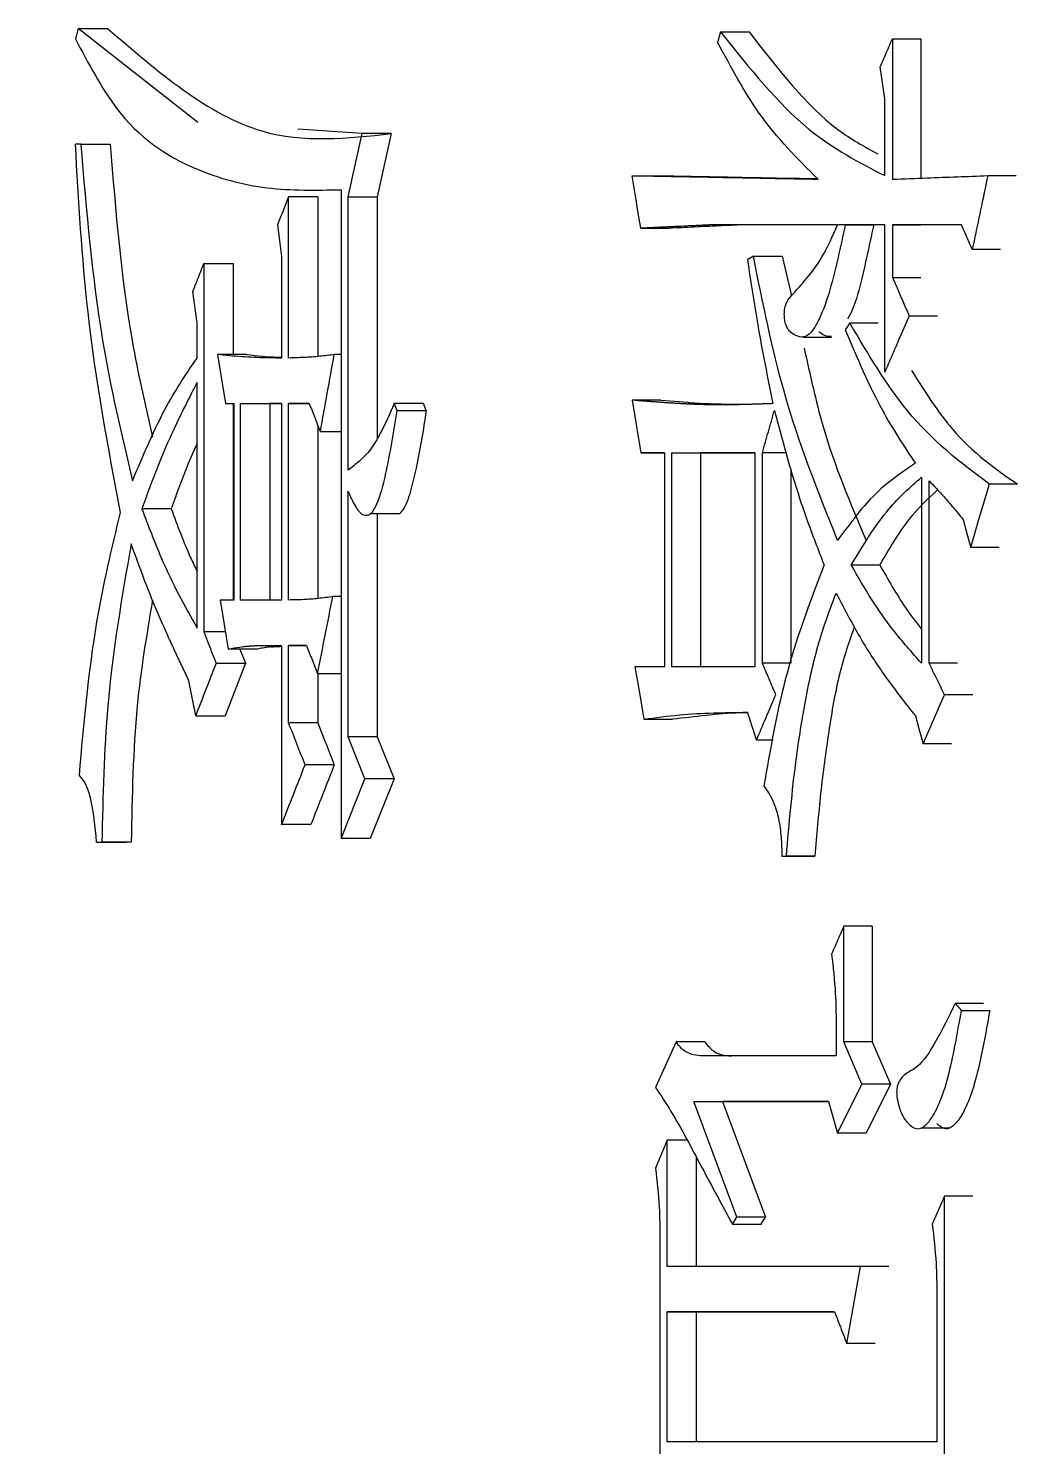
# Model space of a CAD drawing. Header units: millimetres. Extents: x 2063 to 4500, y 825 to 2548.
# Drawn here: x 3144.675 to 3147.781, y 1514.139 to 1518.513 of the extents above; entities that cross this region are included whole.
import ezdxf

# ---------------------------------------------------------------- set-up
doc = ezdxf.new("R2010")
doc.units = ezdxf.units.MM

msp = doc.modelspace()

# ---------------------------------------------------------------- linework, layer by layer
at = {"color": 7, "linetype": 'Continuous', "lineweight": 25}
for p, q in [((3144.828, 1518.5132), (3144.8198, 1518.4807)), ((3145.1973, 1518.2225), (3144.828, 1518.5132)), ((3144.828, 1518.5132), (3144.9189, 1518.5132)), ((3146.8098, 1518.5024), (3146.8007, 1518.47)), ((3146.8098, 1518.5024), (3146.8982, 1518.5024)), ((3147.3397, 1518.4807), (3147.3397, 1518.048)), ((3147.3397, 1518.4807), (3147.4273, 1518.4807)), ((3147.4273, 1518.4807), (3147.4273, 1518.0513)), ((3147.3161, 1518.2968), (3147.302, 1518.3942)), ((3147.3161, 1518.0589), (3147.3161, 1518.2968)), ((3145.7041, 1518.1886), (3145.506, 1518.2019)), ((3144.8362, 1518.1562), (3144.8199, 1518.1562)), ((3144.8362, 1518.1562), (3144.9271, 1518.1562)), ((3145.6611, 1517.9939), (3145.7041, 1518.1886)), ((3145.7939, 1518.1886), (3145.7041, 1518.1886)), ((3145.7939, 1518.1886), (3145.7509, 1517.9939)), ((3146.5367, 1518.0588), (3146.6254, 1518.0588)), ((3147.6338, 1518.0589), (3147.7211, 1518.0589)), ((3145.4773, 1517.4963), (3145.4773, 1517.9939)), ((3145.5674, 1517.9939), (3145.5674, 1517.5012)), ((3145.6396, 1518.0156), (3145.6396, 1516.0143)), ((3145.6611, 1517.1502), (3145.6611, 1517.9939)), ((3145.6611, 1517.9939), (3145.7509, 1517.9939)), ((3145.7509, 1517.9939), (3145.7509, 1517.2492)), ((3146.5638, 1517.8966), (3146.6525, 1517.8966)), ((3147.1708, 1517.9074), (3146.7915, 1517.9074)), ((3146.8798, 1517.9074), (3146.7915, 1517.9074)), ((3147.1936, 1517.9074), (3146.8798, 1517.9074)), ((3147.3161, 1517.9074), (3147.1942, 1517.9074)), ((3147.1942, 1517.9074), (3147.282, 1517.9074)), ((3147.3161, 1517.9074), (3147.282, 1517.9074)), ((3147.3161, 1517.4531), (3147.3161, 1517.9074)), ((3147.5527, 1517.9074), (3147.3397, 1517.9074)), ((3147.3397, 1517.9074), (3147.3397, 1517.7452)), ((3147.3397, 1517.9074), (3147.4273, 1517.9074)), ((3147.5527, 1517.9074), (3147.4273, 1517.9074)), ((3145.456, 1517.81), (3145.456, 1517.4963)), ((3146.911, 1517.8101), (3146.8925, 1517.7992)), ((3146.911, 1517.8101), (3146.9992, 1517.8101)), ((3146.9992, 1517.8101), (3147.0285, 1517.6886)), ((3147.5861, 1517.8317), (3147.6734, 1517.8317)), ((3145.2159, 1517.7884), (3145.2159, 1516.6526)), ((3145.2159, 1517.7884), (3145.3064, 1517.7884)), ((3145.3064, 1517.7884), (3145.3064, 1517.5071)), ((3147.3397, 1517.7452), (3147.4273, 1517.7452)), ((3145.1951, 1517.6045), (3145.1825, 1517.7018)), ((3147.3915, 1517.6262), (3147.4791, 1517.6262)), ((3145.195, 1517.4963), (3145.1951, 1517.6045)), ((3147.2082, 1517.6046), (3147.2961, 1517.6046)), ((3147.0632, 1517.561), (3147.1517, 1517.561)), ((3145.3482, 1517.5071), (3145.2578, 1517.5071)), ((3145.6396, 1517.5071), (3145.6181, 1517.5071)), ((3147.4018, 1517.4531), (3147.4038, 1517.4531)), ((3145.195, 1516.6634), (3145.195, 1517.4206)), ((3146.6254, 1517.3665), (3146.5366, 1517.3665)), ((3146.6254, 1517.3665), (3146.7097, 1517.3601)), ((3145.283, 1517.3557), (3145.3082, 1517.3557)), ((3145.283, 1517.3557), (3145.3082, 1517.3557)), ((3145.3064, 1517.3557), (3145.3064, 1516.7499)), ((3145.3082, 1517.3557), (3145.3082, 1516.7499)), ((3145.3292, 1517.3557), (3145.456, 1517.3557)), ((3145.3292, 1516.7499), (3145.3292, 1517.3557)), ((3145.3292, 1517.3557), (3145.4195, 1517.3557)), ((3145.456, 1517.3557), (3145.4195, 1517.3557)), ((3145.4195, 1517.3557), (3145.4195, 1516.7499)), ((3145.456, 1517.3557), (3145.456, 1516.7499)), ((3145.4773, 1517.3557), (3145.5412, 1517.3557)), ((3145.4773, 1516.7499), (3145.4773, 1517.3557)), ((3145.5412, 1517.3557), (3145.4773, 1517.3557)), ((3145.8122, 1517.3341), (3145.8035, 1517.3557)), ((3145.8932, 1517.3557), (3145.8035, 1517.3557)), ((3145.8122, 1517.3341), (3145.9018, 1517.3341)), ((3145.9018, 1517.3341), (3145.8932, 1517.3557)), ((3145.5674, 1517.2893), (3145.5674, 1516.7544)), ((3145.6396, 1517.2692), (3145.5753, 1517.2692)), ((3146.5638, 1517.2043), (3146.6363, 1517.2043)), ((3146.6363, 1517.2043), (3146.5638, 1517.2043)), ((3146.6363, 1517.2043), (3146.6363, 1516.5444)), ((3146.6591, 1517.2043), (3146.9155, 1517.2043)), ((3146.6591, 1516.5444), (3146.6591, 1517.2043)), ((3146.6591, 1517.2043), (3146.7476, 1517.2043)), ((3146.9155, 1517.2043), (3146.7476, 1517.2043)), ((3146.7476, 1517.2043), (3146.7476, 1516.5444)), ((3146.9155, 1517.2043), (3146.9155, 1516.5444)), ((3146.9386, 1516.5552), (3146.9386, 1517.2043)), ((3147.0116, 1517.2043), (3146.9386, 1517.2043)), ((3147.0268, 1517.1499), (3147.0268, 1516.5552)), ((3147.4293, 1517.1286), (3147.4293, 1516.5552)), ((3147.453, 1516.5552), (3147.453, 1517.1177)), ((3147.7259, 1517.107), (3147.6386, 1517.107)), ((3145.6611, 1516.328), (3145.6611, 1517.0853)), ((3145.1155, 1517.0312), (3145.0248, 1517.0312)), ((3145.7301, 1517.0169), (3145.8206, 1517.0169)), ((3145.7509, 1517.0169), (3145.7509, 1516.328)), ((3147.6686, 1516.9122), (3147.5813, 1516.9122)), ((3145.6396, 1516.7607), (3145.6138, 1516.7607)), ((3145.3082, 1516.7499), (3145.2662, 1516.7499)), ((3145.456, 1516.7499), (3145.3292, 1516.7499)), ((3145.2159, 1516.6526), (3145.2824, 1516.6526)), ((3145.3817, 1516.5985), (3145.2914, 1516.5985)), ((3145.3273, 1516.5985), (3145.344, 1516.5552)), ((3145.456, 1516.6093), (3145.456, 1516.0576)), ((3145.4773, 1516.6093), (3145.5326, 1516.6093)), ((3145.4773, 1516.3713), (3145.4773, 1516.6093)), ((3145.5326, 1516.6093), (3145.4773, 1516.6093)), ((3145.2536, 1516.5552), (3145.344, 1516.5552)), ((3145.344, 1516.5552), (3145.2813, 1516.3929)), ((3146.6363, 1516.5444), (3146.5457, 1516.5444)), ((3146.9155, 1516.5444), (3146.6591, 1516.5444)), ((3145.1909, 1516.3929), (3145.17, 1516.5011)), ((3145.6396, 1516.5228), (3145.5668, 1516.5228)), ((3145.5674, 1516.5228), (3145.5674, 1516.3713)), ((3147.5879, 1516.4579), (3147.5004, 1516.4579)), ((3145.1909, 1516.3929), (3145.2813, 1516.3929)), ((3145.5674, 1516.3713), (3145.4773, 1516.3713)), ((3146.5728, 1516.3822), (3146.6615, 1516.3822)), ((3145.7127, 1516.1982), (3145.6611, 1516.328)), ((3145.7509, 1516.328), (3145.6611, 1516.328)), ((3145.7509, 1516.328), (3145.8025, 1516.1982)), ((3146.9715, 1516.3173), (3146.9201, 1516.3173)), ((3147.5216, 1516.3065), (3147.4341, 1516.3065)), ((3145.6184, 1516.2415), (3145.5283, 1516.2415)), ((3145.6396, 1516.0143), (3145.7127, 1516.1982)), ((3145.8025, 1516.1982), (3145.7127, 1516.1982)), ((3145.8025, 1516.1982), (3145.7294, 1516.0143)), ((3145.7294, 1516.0143), (3145.6396, 1516.0143)), ((3144.8851, 1516.0035), (3144.9015, 1516.0035)), ((3144.8851, 1516.0035), (3144.976, 1516.0035)), ((3144.9923, 1516.0035), (3144.9015, 1516.0035)), ((3146.9987, 1515.9603), (3147.0126, 1515.9603)), ((3146.9987, 1515.9603), (3147.0868, 1515.9603)), ((3147.1007, 1515.9603), (3147.0126, 1515.9603)), ((3147.1895, 1515.387), (3147.1895, 1515.7439)), ((3147.2773, 1515.7439), (3147.1895, 1515.7439)), ((3147.2773, 1515.7439), (3147.2773, 1515.387)), ((3147.6211, 1515.506), (3147.5337, 1515.506)), ((3147.5527, 1515.4843), (3147.6401, 1515.4843)), ((3147.1661, 1515.4411), (3147.1661, 1515.3437)), ((3146.6727, 1515.387), (3146.6091, 1515.2463)), ((3147.2456, 1515.2572), (3147.1895, 1515.387)), ((3147.2773, 1515.387), (3147.1895, 1515.387)), ((3147.2773, 1515.387), (3147.3334, 1515.2572)), ((3147.1661, 1515.3437), (3146.7548, 1515.3437)), ((3146.8432, 1515.3437), (3146.7548, 1515.3437)), ((3147.1708, 1515.1057), (3147.2456, 1515.2572)), ((3147.3334, 1515.2572), (3147.2456, 1515.2572)), ((3147.3334, 1515.2572), (3147.2587, 1515.1057)), ((3146.7274, 1515.2031), (3147.1428, 1515.2031)), ((3146.8603, 1514.8461), (3146.7274, 1515.2031)), ((3146.7274, 1515.2031), (3146.8159, 1515.2031)), ((3147.1428, 1515.2031), (3146.8159, 1515.2031)), ((3146.8159, 1515.2031), (3146.9486, 1514.8461)), ((3147.1428, 1515.2031), (3147.1708, 1515.1057)), ((3147.2587, 1515.1057), (3147.1708, 1515.1057)), ((3147.4285, 1515.1216), (3147.5166, 1515.1216)), ((3146.6454, 1515.0841), (3146.6091, 1514.9975)), ((3146.6454, 1514.6947), (3146.6454, 1515.0841)), ((3146.7055, 1515.0841), (3146.6454, 1515.0841)), ((3146.734, 1515.0324), (3146.734, 1514.6947)), ((3147.5004, 1514.911), (3147.4625, 1514.8245)), ((3147.5004, 1513.6238), (3147.5004, 1514.911)), ((3147.5879, 1514.911), (3147.5004, 1514.911)), ((3146.8465, 1514.8245), (3146.8603, 1514.8461)), ((3146.9486, 1514.8461), (3146.8603, 1514.8461)), ((3146.9348, 1514.8245), (3146.9486, 1514.8461)), ((3146.8465, 1514.8245), (3146.9348, 1514.8245)), ((3146.6227, 1514.7812), (3146.6227, 1513.1911)), ((3147.2409, 1514.6947), (3146.6454, 1514.6947)), ((3147.1988, 1514.4567), (3147.2409, 1514.6947)), ((3147.3287, 1514.6947), (3147.2409, 1514.6947)), ((3147.4767, 1514.6081), (3147.4767, 1514.1538)), ((3146.6454, 1514.554), (3147.1614, 1514.554)), ((3146.6454, 1514.1538), (3146.6454, 1514.554)), ((3146.734, 1514.554), (3146.6454, 1514.554)), ((3147.1614, 1514.554), (3146.734, 1514.554)), ((3146.734, 1514.554), (3146.734, 1514.1538)), ((3147.2867, 1514.4567), (3147.1988, 1514.4567)), ((3147.4767, 1514.1538), (3146.6454, 1514.1538))]:
    msp.add_line(p, q, dxfattribs=at)
at = {"color": 7, "linetype": 'Continuous', "lineweight": 25, "flags": 128}
for points in [[(3146.5638, 1517.8966), (3146.5559, 1517.9436), (3146.5481, 1517.9906), (3146.5367, 1518.0588)], [(3145.5674, 1517.9939), (3145.5446, 1517.9939), (3145.5219, 1517.9939), (3145.4773, 1517.9939)], [(3145.4433, 1517.9074), (3145.4497, 1517.8587), (3145.456, 1517.81)], [(3147.2082, 1517.6046), (3147.2047, 1517.5991), (3147.1994, 1517.591), (3147.1942, 1517.5829)], [(3145.2578, 1517.5071), (3145.2704, 1517.4314), (3145.283, 1517.3557)], [(3146.5366, 1517.3665), (3146.5502, 1517.2854), (3146.5638, 1517.2043)], [(3147.5575, 1516.9988), (3147.5694, 1516.9555), (3147.5813, 1516.9122)], [(3147.2129, 1516.8581), (3147.2359, 1516.8581), (3147.2589, 1516.8581), (3147.3007, 1516.8581)], [(3145.2662, 1516.7499), (3145.2788, 1516.6742), (3145.2914, 1516.5985)], [(3146.5457, 1516.5444), (3146.5592, 1516.4633), (3146.5728, 1516.3822)], [(3147.0268, 1516.5552), (3146.9827, 1516.5552), (3146.9386, 1516.5552)], [(3147.5405, 1516.5552), (3147.4968, 1516.5552), (3147.453, 1516.5552)], [(3147.4104, 1516.393), (3147.4222, 1516.3497), (3147.4341, 1516.3065)], [(3145.5461, 1516.0576), (3145.5011, 1516.0576), (3145.456, 1516.0576)], [(3146.7612, 1515.387), (3146.7389, 1515.387), (3146.7165, 1515.387), (3146.6727, 1515.387)]]:
    msp.add_lwpolyline(points, dxfattribs=at)
at = {"color": 7, "linetype": 'Continuous', "lineweight": 25}
for points, knots in [([(3144.9189, 1518.5132), (3145.0745, 1518.3792), (3145.3522, 1518.14), (3145.659, 1518.1738), (3145.7939, 1518.1886)], [0, 0, 0, 0, 0.560047, 1, 1, 1, 1]), ([(3146.8098, 1518.5024), (3146.8985, 1518.391), (3147.0562, 1518.1931), (3147.237, 1518.0997), (3147.3161, 1518.0589)], [0, 0, 0, 0, 0.562636, 1, 1, 1, 1]), ([(3146.8982, 1518.5024), (3146.9861, 1518.3882), (3147.1104, 1518.2268), (3147.2531, 1518.1486), (3147.2948, 1518.1257)], [0, 0, 0, 0, 0.707821, 1, 1, 1, 1]), ([(3144.8198, 1518.4807), (3144.8599, 1518.4051), (3144.9668, 1518.2038), (3145.1755, 1518.0737), (3145.41, 1518.0106), (3145.5627, 1518.0139), (3145.6396, 1518.0156)], [0, 0, 0, 0, 0.180534, 0.481185, 0.738841, 1, 1, 1, 1]), ([(3147.1102, 1518.0481), (3147.0475, 1518.1101), (3146.9347, 1518.2216), (3146.8418, 1518.3936), (3146.8007, 1518.47)], [0, 0, 0, 0, 0.556097, 1, 1, 1, 1]), ([(3147.302, 1518.3942), (3147.3074, 1518.4065), (3147.3163, 1518.4271), (3147.3289, 1518.456), (3147.3361, 1518.4725), (3147.3397, 1518.4807)], [0, 0, 0, 0, 0.428361, 0.714181, 1, 1, 1, 1]), ([(3144.9589, 1517.0203), (3144.9208, 1517.223), (3144.8523, 1517.5868), (3144.8298, 1517.9814), (3144.8199, 1518.1562)], [0, 0, 0, 0, 0.557128, 1, 1, 1, 1]), ([(3144.8362, 1518.1562), (3144.8539, 1517.9498), (3144.8853, 1517.5839), (3144.9624, 1517.2593), (3144.996, 1517.1178)], [0, 0, 0, 0, 0.563872, 1, 1, 1, 1]), ([(3144.9271, 1518.1562), (3144.944, 1517.9491), (3144.97, 1517.632), (3145.0353, 1517.3505), (3145.058, 1517.2527)], [0, 0, 0, 0, 0.652752, 1, 1, 1, 1]), ([(3146.5367, 1518.0588), (3146.5722, 1518.0582), (3146.6843, 1518.0561), (3146.8748, 1518.0526), (3147.0317, 1518.0495), (3147.1102, 1518.048)], [0, 0, 0, 0, 0.188404, 0.594194, 1, 1, 1, 1]), ([(3146.6254, 1518.0588), (3146.6609, 1518.0581), (3146.7729, 1518.056), (3146.9336, 1518.0528), (3147.0603, 1518.0505), (3147.1088, 1518.0497)], [0, 0, 0, 0, 0.22316, 0.703037, 1, 1, 1, 1]), ([(3147.3397, 1518.048), (3147.3753, 1518.0494), (3147.4418, 1518.0518), (3147.5399, 1518.0554), (3147.6025, 1518.0577), (3147.6338, 1518.0589)], [0, 0, 0, 0, 0.365313, 0.682655, 1, 1, 1, 1]), ([(3147.6338, 1518.0589), (3147.6273, 1518.0279), (3147.6161, 1517.9746), (3147.6002, 1517.8989), (3147.5908, 1517.8541), (3147.5861, 1517.8317)], [0, 0, 0, 0, 0.4083, 0.70415, 1, 1, 1, 1]), ([(3145.4773, 1517.9939), (3145.4716, 1517.9795), (3145.4603, 1517.9506), (3145.449, 1517.9218), (3145.4433, 1517.9074)], [0, 0, 0, 0, 0.499999, 1, 1, 1, 1]), ([(3146.7915, 1517.9074), (3146.7899, 1517.9073), (3146.7867, 1517.9072), (3146.7819, 1517.907), (3146.778, 1517.9068), (3146.774, 1517.9066), (3146.7708, 1517.9064), (3146.7676, 1517.9063), (3146.7645, 1517.9061), (3146.7605, 1517.9059), (3146.7565, 1517.9057), (3146.7526, 1517.9056), (3146.7494, 1517.9054), (3146.7455, 1517.9052), (3146.7415, 1517.905), (3146.7367, 1517.9048), (3146.732, 1517.9046), (3146.728, 1517.9044), (3146.7241, 1517.9042), (3146.7201, 1517.904), (3146.7138, 1517.9037), (3146.7083, 1517.9035), (3146.7027, 1517.9032), (3146.6988, 1517.903), (3146.6924, 1517.9027), (3146.6861, 1517.9024), (3146.6798, 1517.9021), (3146.6751, 1517.9019), (3146.6711, 1517.9017), (3146.6672, 1517.9015), (3146.6632, 1517.9013), (3146.6569, 1517.901), (3146.6514, 1517.9008), (3146.6459, 1517.9005), (3146.6427, 1517.9003), (3146.6388, 1517.9002), (3146.6356, 1517.9), (3146.6317, 1517.8998), (3146.6286, 1517.8997), (3146.6246, 1517.8995), (3146.6215, 1517.8993), (3146.6175, 1517.8991), (3146.6144, 1517.899), (3146.6105, 1517.8988), (3146.6073, 1517.8987), (3146.6034, 1517.8985), (3146.6002, 1517.8983), (3146.5963, 1517.8981), (3146.5932, 1517.898), (3146.5892, 1517.8978), (3146.5861, 1517.8976), (3146.5822, 1517.8975), (3146.579, 1517.8973), (3146.5751, 1517.8971), (3146.5719, 1517.897), (3146.5679, 1517.8968), (3146.5655, 1517.8967), (3146.5638, 1517.8966)], [0, 0, 0, 0, 0.020805, 0.04161, 0.062415, 0.072817, 0.093622, 0.104024, 0.114427, 0.135232, 0.156036, 0.166439, 0.187244, 0.197646, 0.218451, 0.239256, 0.260061, 0.280866, 0.291268, 0.312073, 0.332878, 0.374488, 0.38489, 0.405695, 0.4265, 0.468109, 0.488914, 0.509719, 0.530524, 0.540926, 0.561731, 0.582536, 0.624146, 0.634548, 0.655353, 0.665756, 0.686561, 0.696963, 0.717768, 0.72817, 0.748975, 0.759378, 0.780182, 0.790585, 0.81139, 0.821792, 0.842597, 0.852999, 0.873804, 0.884207, 0.905012, 0.915414, 0.936219, 0.946621, 0.967426, 0.977829, 1, 1, 1, 1]), ([(3146.8798, 1517.9074), (3146.8545, 1517.9062), (3146.8037, 1517.9038), (3146.7279, 1517.9002), (3146.6776, 1517.8978), (3146.6525, 1517.8966)], [0, 0, 0, 0, 0.333311, 0.666655, 1, 1, 1, 1]), ([(3147.1942, 1517.9074), (3147.1869, 1517.8737), (3147.1651, 1517.7723), (3147.1353, 1517.6544), (3147.0954, 1517.5814), (3147.0721, 1517.5586), (3147.0474, 1517.5623), (3147.0288, 1517.5716), (3147.0162, 1517.5865), (3147.0098, 1517.601), (3147.0065, 1517.6183), (3147.006, 1517.6369), (3147.0084, 1517.6545), (3147.016, 1517.6746), (3147.0369, 1517.6987), (3147.0745, 1517.7388), (3147.125, 1517.8043), (3147.1554, 1517.8726), (3147.1708, 1517.9074)], [0, 0, 0, 0, 0.104454, 0.314535, 0.36541, 0.416687, 0.46169, 0.509284, 0.529555, 0.546771, 0.564035, 0.580952, 0.598427, 0.614259, 0.652193, 0.737824, 0.866635, 1, 1, 1, 1]), ([(3147.282, 1517.9074), (3147.2747, 1517.874), (3147.2525, 1517.7733), (3147.2296, 1517.6652), (3147.2021, 1517.6174), (3147.202, 1517.6171)], [0, 0, 0, 0, 0.330798, 0.996109, 1, 1, 1, 1]), ([(3147.5861, 1517.8317), (3147.5805, 1517.8443), (3147.5694, 1517.8696), (3147.5583, 1517.8948), (3147.5527, 1517.9074)], [0, 0, 0, 0, 0.500001, 1, 1, 1, 1]), ([(3147.1708, 1516.9338), (3147.1113, 1517.0816), (3147.0041, 1517.3476), (3146.9396, 1517.6677), (3146.911, 1517.8101)], [0, 0, 0, 0, 0.555385, 1, 1, 1, 1]), ([(3145.1825, 1517.7018), (3145.1873, 1517.7142), (3145.1952, 1517.7348), (3145.2064, 1517.7636), (3145.2128, 1517.7801), (3145.2159, 1517.7884)], [0, 0, 0, 0, 0.428361, 0.714181, 1, 1, 1, 1]), ([(3146.8925, 1517.7992), (3146.9028, 1517.732), (3146.9194, 1517.6233), (3146.9466, 1517.4761), (3146.9628, 1517.3959), (3146.9709, 1517.3557)], [0, 0, 0, 0, 0.447142, 0.723428, 1, 1, 1, 1]), ([(3147.3397, 1517.7452), (3147.3451, 1517.7327), (3147.3565, 1517.7066), (3147.3737, 1517.6669), (3147.3856, 1517.6398), (3147.3915, 1517.6262)], [0, 0, 0, 0, 0.314654, 0.657326, 1, 1, 1, 1]), ([(3147.3915, 1517.6262), (3147.3806, 1517.6012), (3147.3626, 1517.5599), (3147.3375, 1517.5022), (3147.3232, 1517.4695), (3147.3161, 1517.4531)], [0, 0, 0, 0, 0.432645, 0.716322, 1, 1, 1, 1]), ([(3147.1942, 1517.5829), (3147.2308, 1517.4969), (3147.2959, 1517.3442), (3147.3756, 1517.2242), (3147.4104, 1517.1718)], [0, 0, 0, 0, 0.56336, 1, 1, 1, 1]), ([(3147.6386, 1517.107), (3147.551, 1517.173), (3147.3934, 1517.2917), (3147.2652, 1517.5084), (3147.2082, 1517.6046)], [0, 0, 0, 0, 0.555743, 1, 1, 1, 1]), ([(3147.1518, 1517.5628), (3147.1465, 1517.5625), (3147.1332, 1517.5617), (3147.1206, 1517.5712), (3147.113, 1517.5769)], [0, 0, 0, 0, 0.395285, 1, 1, 1, 1]), ([(3144.996, 1517.1178), (3145.03, 1517.1984), (3145.0903, 1517.3416), (3145.1632, 1517.4492), (3145.195, 1517.4963)], [0, 0, 0, 0, 0.56329, 1, 1, 1, 1]), ([(3145.456, 1517.4963), (3145.4401, 1517.4964), (3145.3989, 1517.4968), (3145.3328, 1517.4996), (3145.2828, 1517.5046), (3145.2578, 1517.5071)], [0, 0, 0, 0, 0.2395488, 0.6196988, 1, 1, 1, 1]), ([(3145.3482, 1517.5071), (3145.3796, 1517.5038), (3145.4155, 1517.5), (3145.4516, 1517.4987), (3145.456, 1517.4985)], [0, 0, 0, 0, 0.877899, 1, 1, 1, 1]), ([(3145.6181, 1517.5071), (3145.6032, 1517.5051), (3145.5722, 1517.501), (3145.5252, 1517.4977), (3145.4932, 1517.4968), (3145.4773, 1517.4963)], [0, 0, 0, 0, 0.317979, 0.65893, 1, 1, 1, 1]), ([(3145.5753, 1517.2692), (3145.5825, 1517.3088), (3145.5967, 1517.3881), (3145.611, 1517.4675), (3145.6181, 1517.5071)], [0, 0, 0, 0, 0.499999, 1, 1, 1, 1]), ([(3147.0677, 1517.5263), (3147.0855, 1517.4452), (3147.1334, 1517.2268), (3147.2104, 1517.0469), (3147.2587, 1516.9338)], [0, 0, 0, 0, 0.371286, 1, 1, 1, 1]), ([(3147.3988, 1517.4574), (3147.4397, 1517.3931), (3147.5378, 1517.2384), (3147.6565, 1517.1554), (3147.7259, 1517.107)], [0, 0, 0, 0, 0.415618, 1, 1, 1, 1]), ([(3145.195, 1517.4206), (3145.171, 1517.374), (3145.1284, 1517.2914), (3145.0716, 1517.161), (3145.0405, 1517.0745), (3145.0248, 1517.0312)], [0, 0, 0, 0, 0.391375, 0.694883, 1, 1, 1, 1]), ([(3214.9285, 1517.3976), (3212.3682, 1517.3727), (3208.7878, 1517.3379), (3203.5185, 1517.0592), (3199.0541, 1516.7238), (3193.738, 1516.1582), (3188.169, 1515.3849), (3182.3556, 1514.3749), (3176.3844, 1513.1188), (3170.3083, 1511.6081), (3164.1704, 1509.8374), (3158.0052, 1507.8033), (3151.8416, 1505.5038), (3145.7048, 1502.9385), (3139.6167, 1500.1082), (3133.5971, 1497.0144), (3127.6644, 1493.6598), (3121.8353, 1490.0476), (3116.1255, 1486.182), (3110.55, 1482.0679), (3105.1227, 1477.7107), (3099.857, 1473.1165), (3094.7657, 1468.2919), (3089.8608, 1463.2443), (3085.1539, 1457.9814), (3080.6561, 1452.5114), (3076.3779, 1446.8432), (3072.3292, 1440.9859), (3068.5196, 1434.9493), (3064.9579, 1428.7434), (3061.6527, 1422.3788), (3058.6118, 1415.8663), (3055.8427, 1409.217), (3053.3523, 1402.4426), (3051.1469, 1395.555), (3049.2322, 1388.5661), (3047.6137, 1381.4885), (3046.2958, 1374.3349), (3045.2829, 1367.1179), (3044.5785, 1359.8507), (3044.1857, 1352.5465), (3044.1068, 1345.2186), (3044.3438, 1337.8806), (3044.898, 1330.5459), (3045.7701, 1323.2282), (3046.9604, 1315.9412), (3048.4686, 1308.6986), (3050.2936, 1301.514), (3052.434, 1294.4011), (3054.8879, 1287.3736), (3057.6527, 1280.445), (3060.7254, 1273.6287), (3064.1025, 1266.9381), (3067.7801, 1260.3862), (3071.7538, 1253.9862), (3076.0188, 1247.7508), (3080.5699, 1241.6928), (3085.4019, 1235.8245), (3090.509, 1230.1581), (3095.8856, 1224.7055), (3101.3323, 1219.6579), (3106.8057, 1215.0057), (3112.2639, 1210.7362), (3117.8889, 1206.6939), (3123.6703, 1202.8854), (3129.5978, 1199.3173), (3135.6602, 1195.9953), (3141.846, 1192.925), (3148.1426, 1190.1116), (3154.5363, 1187.5596), (3161.0115, 1185.2735), (3167.5492, 1183.2573), (3174.1241, 1181.5147), (3180.6969, 1180.0499), (3187.1908, 1178.8684), (3193.4803, 1177.9713), (3199.004, 1177.3878), (3203.8868, 1177.0202), (3208.7109, 1176.7805), (3214.6853, 1176.6634), (3220.2021, 1176.7737), (3225.4713, 1177.0455), (3229.9357, 1177.3829), (3235.2518, 1177.9479), (3240.8208, 1178.7214), (3246.6342, 1179.7314), (3252.6054, 1180.9874), (3258.6815, 1182.4981), (3264.8194, 1184.2688), (3270.9847, 1186.303), (3277.1482, 1188.6025), (3283.2851, 1191.1677), (3289.3732, 1193.998), (3295.3927, 1197.0918), (3301.3254, 1200.4465), (3307.1546, 1204.0586), (3312.8643, 1207.9242), (3318.4399, 1212.0383), (3323.8672, 1216.3955), (3329.1328, 1220.9897), (3334.2242, 1225.8143), (3339.1291, 1230.8619), (3343.8359, 1236.1249), (3348.3337, 1241.5948), (3352.6119, 1247.2631), (3356.6606, 1253.1203), (3360.4702, 1259.1569), (3364.032, 1265.3628), (3367.3368, 1271.7276), (3370.3795, 1278.2395), (3373.1415, 1284.891), (3375.4785, 1291.173), (3376.757, 1295.2782), (3377.3203, 1297.0866)], [0, 0, 0, 0, 0.0102074, 0.014274, 0.021037, 0.0280561, 0.0355867, 0.0434511, 0.0515783, 0.0599113, 0.0684099, 0.0770439, 0.085791, 0.0946336, 0.1035582, 0.112554, 0.1216124, 0.1307262, 0.1398897, 0.1490979, 0.1583469, 0.1676331, 0.1769537, 0.1863062, 0.1956884, 0.2050985, 0.2145348, 0.2239961, 0.233481, 0.2429885, 0.2525178, 0.262068, 0.2716385, 0.2812287, 0.2908382, 0.3004664, 0.3101132, 0.3197782, 0.3294613, 0.3391624, 0.3488814, 0.3586183, 0.3683733, 0.3781464, 0.387938, 0.3977483, 0.4075776, 0.4174265, 0.4272956, 0.4371854, 0.4470968, 0.4570307, 0.4669882, 0.4769704, 0.486979, 0.4970156, 0.5070822, 0.5171812, 0.5273154, 0.5374882, 0.5477037, 0.5569145, 0.5661226, 0.5753266, 0.5845258, 0.5937191, 0.6029052, 0.6120821, 0.6212471, 0.6303962, 0.6395236, 0.6486197, 0.6576679, 0.6666375, 0.6754633, 0.6839789, 0.6919633, 0.6976055, 0.7035012, 0.7112199, 0.7214273, 0.7254939, 0.7322569, 0.739276, 0.7468066, 0.754671, 0.7627982, 0.7711312, 0.7796298, 0.7882638, 0.7970109, 0.8058535, 0.8147781, 0.8237739, 0.8328323, 0.8419461, 0.8511096, 0.8603178, 0.8695668, 0.878853, 0.8881736, 0.8975261, 0.9069083, 0.9163184, 0.9257547, 0.935216, 0.9447009, 0.9542084, 0.9637377, 0.9732879, 0.9828584, 0.9924486, 1, 1, 1, 1]), ([(3146.9709, 1517.3557), (3146.9689, 1517.3557), (3146.9659, 1517.3555), (3146.9619, 1517.3554), (3146.9589, 1517.3553), (3146.9559, 1517.3552), (3146.9529, 1517.3551), (3146.9489, 1517.3549), (3146.9449, 1517.3548), (3146.9409, 1517.3547), (3146.9379, 1517.3546), (3146.9349, 1517.3545), (3146.9319, 1517.3544), (3146.9279, 1517.3542), (3146.9239, 1517.3541), (3146.9199, 1517.354), (3146.917, 1517.3539), (3146.914, 1517.3538), (3146.911, 1517.3537), (3146.908, 1517.3536), (3146.905, 1517.3535), (3146.901, 1517.3534), (3146.897, 1517.3533), (3146.893, 1517.3531), (3146.889, 1517.353), (3146.884, 1517.3529), (3146.878, 1517.3528), (3146.8721, 1517.3526), (3146.8661, 1517.3525), (3146.8581, 1517.3523), (3146.8502, 1517.3522), (3146.8422, 1517.3521), (3146.8362, 1517.352), (3146.8303, 1517.3519), (3146.8243, 1517.3519), (3146.8183, 1517.3519), (3146.8104, 1517.3519), (3146.8025, 1517.3519), (3146.7945, 1517.3519), (3146.7886, 1517.352), (3146.7826, 1517.352), (3146.7767, 1517.3521), (3146.7707, 1517.3522), (3146.7628, 1517.3524), (3146.7549, 1517.3526), (3146.7469, 1517.3528), (3146.741, 1517.353), (3146.7351, 1517.3532), (3146.7291, 1517.3535), (3146.7232, 1517.3537), (3146.7153, 1517.354), (3146.7074, 1517.3544), (3146.6995, 1517.3548), (3146.6936, 1517.3551), (3146.6877, 1517.3555), (3146.6817, 1517.3558), (3146.6758, 1517.3561), (3146.6679, 1517.3566), (3146.6601, 1517.3571), (3146.6522, 1517.3576), (3146.6463, 1517.358), (3146.6404, 1517.3584), (3146.6345, 1517.3588), (3146.6286, 1517.3593), (3146.6227, 1517.3597), (3146.6148, 1517.3603), (3146.607, 1517.3609), (3146.5991, 1517.3615), (3146.5932, 1517.3619), (3146.5873, 1517.3624), (3146.5815, 1517.3629), (3146.5736, 1517.3635), (3146.5658, 1517.3641), (3146.5579, 1517.3648), (3146.5521, 1517.3653), (3146.545, 1517.3658), (3146.5398, 1517.3663), (3146.5366, 1517.3665)], [0, 0, 0, 0, 0.0136751, 0.0205126, 0.0273502, 0.0341877, 0.0410253, 0.0478628, 0.0615379, 0.0683754, 0.075213, 0.0820505, 0.0888881, 0.0957256, 0.1094007, 0.1162382, 0.1230758, 0.1299133, 0.1367509, 0.1435884, 0.150426, 0.1572635, 0.1709386, 0.1777761, 0.1846137, 0.1982888, 0.2119638, 0.2256389, 0.239314, 0.2529891, 0.2803393, 0.2940144, 0.3076894, 0.3213645, 0.3350396, 0.3487147, 0.3623898, 0.38974, 0.4034151, 0.4170902, 0.4307653, 0.4444403, 0.4581154, 0.4717905, 0.4991407, 0.5128158, 0.5264909, 0.540166, 0.5538411, 0.5675162, 0.5811912, 0.6085414, 0.6222165, 0.6358916, 0.6495667, 0.6632418, 0.6769169, 0.6905919, 0.7179421, 0.7316172, 0.7452923, 0.7589674, 0.7726425, 0.7863176, 0.7999926, 0.8136677, 0.8410179, 0.854693, 0.8683681, 0.8820432, 0.8957182, 0.9093933, 0.9367435, 0.9504186, 0.9640937, 0.9777687, 1, 1, 1, 1]), ([(3145.5412, 1517.3557), (3145.5468, 1517.3413), (3145.5582, 1517.3124), (3145.5696, 1517.2836), (3145.5753, 1517.2692)], [0, 0, 0, 0, 0.500001, 1, 1, 1, 1]), ([(3145.8035, 1517.3557), (3145.7894, 1517.3244), (3145.7663, 1517.273), (3145.7304, 1517.2116), (3145.696, 1517.1776), (3145.6727, 1517.1593), (3145.6611, 1517.1502)], [0, 0, 0, 0, 0.3455083, 0.5661755, 0.7836827, 1, 1, 1, 1]), ([(3145.6611, 1517.0853), (3145.6678, 1517.0694), (3145.6812, 1517.0382), (3145.7055, 1517.008), (3145.7316, 1517.0122), (3145.7573, 1517.0568), (3145.7852, 1517.1666), (3145.8015, 1517.2675), (3145.8122, 1517.3341)], [0, 0, 0, 0, 0.119334, 0.235111, 0.326467, 0.420991, 0.617683, 1, 1, 1, 1]), ([(3145.9018, 1517.3341), (3145.8925, 1517.2739), (3145.8793, 1517.1899), (3145.8552, 1517.0905), (3145.839, 1517.0383), (3145.8246, 1517.0219), (3145.8204, 1517.017)], [0, 0, 0, 0, 0.508152, 0.710253, 0.913976, 1, 1, 1, 1]), ([(3146.9067, 1517.3535), (3146.879, 1517.3531), (3146.8389, 1517.3526), (3146.7617, 1517.355), (3146.7263, 1517.357), (3146.7126, 1517.3578), (3146.7077, 1517.3582), (3146.7085, 1517.3581), (3146.7085, 1517.3581)], [0, 0, 0, 0, 0.525395, 0.761068, 0.896543, 0.966679, 0.996284, 1, 1, 1, 1]), ([(3146.9386, 1517.2043), (3146.9448, 1517.2259), (3146.9571, 1517.2692), (3146.9694, 1517.3125), (3146.9756, 1517.3341)], [0, 0, 0, 0, 0.499999, 1, 1, 1, 1]), ([(3146.9756, 1517.3341), (3146.992, 1517.2731), (3147.0225, 1517.1592), (3147.0737, 1516.9999), (3147.1104, 1516.9055), (3147.1288, 1516.8581)], [0, 0, 0, 0, 0.365229, 0.681783, 1, 1, 1, 1]), ([(3145.195, 1517.2332), (3145.1843, 1517.2089), (3145.156, 1517.1453), (3145.131, 1517.0748), (3145.1155, 1517.0312)], [0, 0, 0, 0, 0.3817754, 1, 1, 1, 1]), ([(3147.4104, 1517.1718), (3147.363, 1517.1396), (3147.2778, 1517.0816), (3147.2037, 1516.9792), (3147.1708, 1516.9338)], [0, 0, 0, 0, 0.556662, 1, 1, 1, 1]), ([(3147.2129, 1516.8581), (3147.2503, 1516.9199), (3147.3166, 1517.0297), (3147.3951, 1517.0985), (3147.4293, 1517.1286)], [0, 0, 0, 0, 0.563444, 1, 1, 1, 1]), ([(3147.453, 1517.1177), (3147.468, 1517.1018), (3147.4932, 1517.0752), (3147.5278, 1517.0346), (3147.5476, 1517.0107), (3147.5575, 1516.9988)], [0, 0, 0, 0, 0.425102, 0.712508, 1, 1, 1, 1]), ([(3147.5813, 1516.9122), (3147.5898, 1516.941), (3147.6035, 1516.9879), (3147.6226, 1517.0528), (3147.6333, 1517.0889), (3147.6386, 1517.107)], [0, 0, 0, 0, 0.4440621, 0.722031, 1, 1, 1, 1]), ([(3147.4791, 1517.0895), (3147.4488, 1517.0615), (3147.384, 1517.0016), (3147.3297, 1516.908), (3147.3007, 1516.8581)], [0, 0, 0, 0, 0.467546, 1, 1, 1, 1]), ([(3144.832, 1516.209), (3144.8464, 1516.3702), (3144.872, 1516.6561), (3144.9325, 1516.9097), (3144.9589, 1517.0203)], [0, 0, 0, 0, 0.563683, 1, 1, 1, 1]), ([(3145.0248, 1517.0312), (3145.0443, 1516.98), (3145.0797, 1516.8869), (3145.1374, 1516.7659), (3145.1758, 1516.6976), (3145.195, 1516.6634)], [0, 0, 0, 0, 0.378477, 0.688442, 1, 1, 1, 1]), ([(3145.1155, 1517.0312), (3145.1347, 1516.9793), (3145.1597, 1516.9117), (3145.1884, 1516.8524), (3145.195, 1516.8386)], [0, 0, 0, 0, 0.766507, 1, 1, 1, 1]), ([(3144.9919, 1516.9229), (3144.9632, 1516.7587), (3144.9117, 1516.4634), (3144.9046, 1516.1448), (3144.9015, 1516.0035)], [0, 0, 0, 0, 0.55643, 1, 1, 1, 1]), ([(3145.17, 1516.5011), (3145.1682, 1516.5049), (3145.1654, 1516.5107), (3145.1618, 1516.5184), (3145.159, 1516.5241), (3145.1563, 1516.5299), (3145.1535, 1516.5356), (3145.1508, 1516.5414), (3145.1481, 1516.5471), (3145.1453, 1516.5529), (3145.1426, 1516.5587), (3145.1399, 1516.5644), (3145.1362, 1516.5722), (3145.1326, 1516.5799), (3145.129, 1516.5876), (3145.1263, 1516.5934), (3145.1236, 1516.5993), (3145.1209, 1516.6051), (3145.1182, 1516.611), (3145.1128, 1516.6227), (3145.0941, 1516.664), (3145.0507, 1516.7614), (3145.0149, 1516.8596), (3144.9919, 1516.9229)], [0, 0, 0, 0, 0.028965, 0.043448, 0.057931, 0.072414, 0.086896, 0.101379, 0.115862, 0.130344, 0.144827, 0.15931, 0.173793, 0.202758, 0.217241, 0.231723, 0.246206, 0.260689, 0.275172, 0.289654, 0.347586, 0.579334, 1, 1, 1, 1]), ([(3147.1288, 1516.8581), (3147.085, 1516.7432), (3147.006, 1516.536), (3146.9626, 1516.2873), (3146.9432, 1516.1766)], [0, 0, 0, 0, 0.554843, 1, 1, 1, 1]), ([(3147.4293, 1516.5552), (3147.3997, 1516.5886), (3147.3465, 1516.6484), (3147.2743, 1516.7505), (3147.2334, 1516.8222), (3147.2129, 1516.8581)], [0, 0, 0, 0, 0.385333, 0.691671, 1, 1, 1, 1]), ([(3147.3007, 1516.8581), (3147.3263, 1516.8129), (3147.367, 1516.741), (3147.4125, 1516.682), (3147.4293, 1516.6601)], [0, 0, 0, 0, 0.628454, 1, 1, 1, 1]), ([(3145.6138, 1516.7607), (3145.5989, 1516.7585), (3145.5686, 1516.7538), (3145.523, 1516.7509), (3145.4925, 1516.7503), (3145.4773, 1516.7499)], [0, 0, 0, 0, 0.328217, 0.664033, 1, 1, 1, 1]), ([(3145.5668, 1516.5228), (3145.5746, 1516.5624), (3145.5903, 1516.6418), (3145.606, 1516.7211), (3145.6138, 1516.7607)], [0, 0, 0, 0, 0.499999, 1, 1, 1, 1]), ([(3147.0126, 1515.9603), (3147.0214, 1516.0602), (3147.0358, 1516.2243), (3147.0709, 1516.4437), (3147.1094, 1516.6207), (3147.1473, 1516.7215), (3147.1661, 1516.7715)], [0, 0, 0, 0, 0.3440816, 0.5653831, 0.7845838, 1, 1, 1, 1]), ([(3147.1661, 1516.7715), (3147.1938, 1516.7185), (3147.2449, 1516.6204), (3147.3279, 1516.497), (3147.3829, 1516.4277), (3147.4104, 1516.393)], [0, 0, 0, 0, 0.370244, 0.684379, 1, 1, 1, 1]), ([(3145.0576, 1516.75), (3145.0395, 1516.6422), (3144.9992, 1516.4031), (3144.9948, 1516.1452), (3144.9923, 1516.0035)], [0, 0, 0, 0, 0.450697, 1, 1, 1, 1]), ([(3147.2222, 1516.6687), (3147.2062, 1516.6217), (3147.1721, 1516.5216), (3147.1422, 1516.3429), (3147.1168, 1516.1544), (3147.1061, 1516.0251), (3147.1007, 1515.9603)], [0, 0, 0, 0, 0.22676, 0.482834, 0.740928, 1, 1, 1, 1]), ([(3145.2159, 1516.6526), (3145.2207, 1516.6401), (3145.2294, 1516.6176), (3145.242, 1516.5852), (3145.2497, 1516.5652), (3145.2536, 1516.5552)], [0, 0, 0, 0, 0.384576, 0.692287, 1, 1, 1, 1]), ([(3145.2914, 1516.5985), (3145.3033, 1516.6009), (3145.3183, 1516.6039), (3145.3348, 1516.606), (3145.3408, 1516.6067), (3145.3454, 1516.6072), (3145.3499, 1516.6076), (3145.3544, 1516.608), (3145.3604, 1516.6084), (3145.3664, 1516.6088), (3145.3725, 1516.6091), (3145.377, 1516.6093), (3145.3815, 1516.6095), (3145.3861, 1516.6096), (3145.3906, 1516.6097), (3145.3966, 1516.6098), (3145.4027, 1516.6099), (3145.4087, 1516.6099), (3145.4133, 1516.6099), (3145.4178, 1516.6099), (3145.4223, 1516.6099), (3145.4269, 1516.6098), (3145.4314, 1516.6097), (3145.4352, 1516.6097), (3145.439, 1516.6096), (3145.442, 1516.6096), (3145.4451, 1516.6095), (3145.4473, 1516.6095), (3145.4496, 1516.6094), (3145.4525, 1516.6094), (3145.4547, 1516.6093), (3145.456, 1516.6093)], [0, 0, 0, 0, 0.2197284, 0.2746588, 0.3021238, 0.3295888, 0.3570537, 0.3845187, 0.4119837, 0.4669139, 0.4943788, 0.5218438, 0.5493087, 0.5767736, 0.6042386, 0.6317035, 0.6866335, 0.7140984, 0.7415633, 0.7690282, 0.7964931, 0.8239581, 0.851423, 0.8788879, 0.8926203, 0.9200852, 0.9338177, 0.9475502, 0.9612826, 0.9750151, 1, 1, 1, 1]), ([(3145.4236, 1516.6055), (3145.4216, 1516.6053), (3145.4183, 1516.6049), (3145.4096, 1516.6039), (3145.3976, 1516.6019), (3145.387, 1516.5996), (3145.3817, 1516.5985)], [0, 0, 0, 0, 0.142884, 0.237961, 0.618302, 1, 1, 1, 1]), ([(3145.4234, 1516.6054), (3145.4238, 1516.6055), (3145.4248, 1516.6056), (3145.4379, 1516.6066), (3145.4493, 1516.607), (3145.456, 1516.6073)], [0, 0, 0, 0, 0.206332, 0.536198, 1, 1, 1, 1]), ([(3145.5326, 1516.6093), (3145.5383, 1516.5949), (3145.5497, 1516.566), (3145.5611, 1516.5372), (3145.5668, 1516.5228)], [0, 0, 0, 0, 0.500001, 1, 1, 1, 1]), ([(3145.2536, 1516.5552), (3145.2431, 1516.5282), (3145.2222, 1516.4741), (3145.2013, 1516.42), (3145.1909, 1516.3929)], [0, 0, 0, 0, 0.499999, 1, 1, 1, 1]), ([(3146.9802, 1516.4579), (3146.9733, 1516.4741), (3146.9594, 1516.5066), (3146.9455, 1516.539), (3146.9386, 1516.5552)], [0, 0, 0, 0, 0.499998, 1, 1, 1, 1]), ([(3147.5004, 1516.4579), (3147.4925, 1516.4741), (3147.4767, 1516.5066), (3147.4609, 1516.539), (3147.453, 1516.5552)], [0, 0, 0, 0, 0.499999, 1, 1, 1, 1]), ([(3146.9201, 1516.3173), (3146.9301, 1516.3407), (3146.9501, 1516.3876), (3146.9702, 1516.4344), (3146.9802, 1516.4579)], [0, 0, 0, 0, 0.499999, 1, 1, 1, 1]), ([(3147.4341, 1516.3065), (3147.4451, 1516.3317), (3147.4672, 1516.3822), (3147.4894, 1516.4327), (3147.5004, 1516.4579)], [0, 0, 0, 0, 0.499999, 1, 1, 1, 1]), ([(3146.5728, 1516.3822), (3146.6095, 1516.3872), (3146.6807, 1516.397), (3146.7874, 1516.4023), (3146.8574, 1516.4033), (3146.8925, 1516.4038)], [0, 0, 0, 0, 0.347124, 0.673492, 1, 1, 1, 1]), ([(3146.893, 1516.4021), (3146.885, 1516.402), (3146.8421, 1516.4014), (3146.7649, 1516.3941), (3146.696, 1516.3861), (3146.6615, 1516.3822)], [0, 0, 0, 0, 0.102506, 0.551171, 1, 1, 1, 1]), ([(3146.8925, 1516.4038), (3146.8971, 1516.3894), (3146.9063, 1516.3605), (3146.9155, 1516.3317), (3146.9201, 1516.3173)], [0, 0, 0, 0, 0.499999, 1, 1, 1, 1]), ([(3145.5283, 1516.2415), (3145.5198, 1516.2631), (3145.5028, 1516.3064), (3145.4858, 1516.3497), (3145.4773, 1516.3713)], [0, 0, 0, 0, 0.500001, 1, 1, 1, 1]), ([(3145.5674, 1516.3713), (3145.5758, 1516.3497), (3145.5928, 1516.3064), (3145.6099, 1516.2631), (3145.6184, 1516.2415)], [0, 0, 0, 0, 0.5000001, 1, 1, 1, 1]), ([(3145.456, 1516.0576), (3145.4681, 1516.0883), (3145.4921, 1516.1496), (3145.5163, 1516.2109), (3145.5283, 1516.2415)], [0, 0, 0, 0, 0.5, 1, 1, 1, 1]), ([(3145.6184, 1516.2415), (3145.6063, 1516.2109), (3145.5822, 1516.1496), (3145.5582, 1516.0883), (3145.5461, 1516.0576)], [0, 0, 0, 0, 0.499999, 1, 1, 1, 1]), ([(3144.8851, 1516.0035), (3144.8807, 1516.0511), (3144.8746, 1516.1168), (3144.8526, 1516.1859), (3144.8388, 1516.2014), (3144.832, 1516.209)], [0, 0, 0, 0, 0.571287, 0.789427, 1, 1, 1, 1]), ([(3146.9432, 1516.1766), (3146.9544, 1516.1604), (3146.9731, 1516.1334), (3146.9895, 1516.0749), (3146.9976, 1516.019), (3146.9983, 1515.9799), (3146.9987, 1515.9603)], [0, 0, 0, 0, 0.328373, 0.548346, 0.773134, 1, 1, 1, 1]), ([(3144.9923, 1516.0035), (3144.9893, 1516.0035), (3144.9838, 1516.0035), (3144.9784, 1516.0035), (3144.976, 1516.0035)], [0, 0, 0, 0, 0.56, 1, 1, 1, 1]), ([(3147.0868, 1515.9603), (3147.0884, 1515.9603), (3147.091, 1515.9603), (3147.0946, 1515.9603), (3147.0976, 1515.9603), (3147.0997, 1515.9603), (3147.1007, 1515.9603)], [0, 0, 0, 0, 0.34, 0.56, 0.78, 1, 1, 1, 1]), ([(3147.1895, 1515.7439), (3147.1841, 1515.7316), (3147.1752, 1515.711), (3147.1628, 1515.6821), (3147.1557, 1515.6657), (3147.1521, 1515.6574)], [0, 0, 0, 0, 0.42835, 0.71417, 1, 1, 1, 1]), ([(3147.1521, 1515.6574), (3147.1567, 1515.6176), (3147.165, 1515.5465), (3147.1658, 1515.4733), (3147.1661, 1515.4411)], [0, 0, 0, 0, 0.558839, 1, 1, 1, 1]), ([(3147.5337, 1515.506), (3147.514, 1515.4662), (3147.4779, 1515.3932), (3147.4277, 1515.3132), (3147.389, 1515.2947), (3147.3698, 1515.2796), (3147.3599, 1515.265), (3147.3544, 1515.2502), (3147.3523, 1515.2347), (3147.3536, 1515.2137), (3147.36, 1515.1848), (3147.373, 1515.1527), (3147.3925, 1515.1296), (3147.4127, 1515.117), (3147.4349, 1515.1218), (3147.4611, 1515.1494), (3147.5024, 1515.2306), (3147.5298, 1515.3545), (3147.5469, 1515.4516), (3147.5527, 1515.4843)], [0, 0, 0, 0, 0.149443, 0.274042, 0.333076, 0.362754, 0.385188, 0.398021, 0.410985, 0.42602, 0.45239, 0.493257, 0.533496, 0.57286, 0.60517, 0.651682, 0.729284, 0.908686, 1, 1, 1, 1]), ([(3147.6401, 1515.4843), (3147.6306, 1515.4309), (3147.6114, 1515.3235), (3147.5788, 1515.2037), (3147.5429, 1515.1431), (3147.5207, 1515.1203), (3147.497, 1515.1174), (3147.4839, 1515.1286), (3147.4765, 1515.1349)], [0, 0, 0, 0, 0.315119, 0.632838, 0.736213, 0.840182, 0.910106, 1, 1, 1, 1]), ([(3147.5527, 1515.4843), (3147.5495, 1515.488), (3147.5432, 1515.4952), (3147.5369, 1515.5024), (3147.5337, 1515.506)], [0, 0, 0, 0, 0.5, 1, 1, 1, 1]), ([(3146.7548, 1515.3437), (3146.7451, 1515.3443), (3146.7292, 1515.3452), (3146.7072, 1515.3536), (3146.6889, 1515.3653), (3146.6781, 1515.3797), (3146.6727, 1515.387)], [0, 0, 0, 0, 0.337489, 0.556536, 0.776867, 1, 1, 1, 1]), ([(3146.7612, 1515.387), (3146.7698, 1515.3764), (3146.7838, 1515.3591), (3146.8058, 1515.3493), (3146.8245, 1515.3447), (3146.837, 1515.344), (3146.8432, 1515.3437)], [0, 0, 0, 0, 0.3429, 0.5628483, 0.7813893, 1, 1, 1, 1]), ([(3146.6091, 1515.2463), (3146.6251, 1515.2223), (3146.675, 1515.1472), (3146.7514, 1514.9991), (3146.8148, 1514.8827), (3146.8465, 1514.8245)], [0, 0, 0, 0, 0.190523, 0.595111, 1, 1, 1, 1]), ([(3146.6091, 1514.9975), (3146.6136, 1514.9578), (3146.6217, 1514.8866), (3146.6224, 1514.8135), (3146.6227, 1514.7812)], [0, 0, 0, 0, 0.558835, 1, 1, 1, 1]), ([(3147.4625, 1514.8245), (3147.4672, 1514.7847), (3147.4756, 1514.7136), (3147.4764, 1514.6404), (3147.4767, 1514.6081)], [0, 0, 0, 0, 0.558835, 1, 1, 1, 1]), ([(3147.1614, 1514.554), (3147.1664, 1514.5411), (3147.1751, 1514.5183), (3147.1876, 1514.4859), (3147.1951, 1514.4664), (3147.1988, 1514.4567)], [0, 0, 0, 0, 0.400149, 0.700074, 1, 1, 1, 1])]:
    msp.add_open_spline(points, degree=3, knots=knots, dxfattribs=at)

doc.saveas('drawing.dxf')
